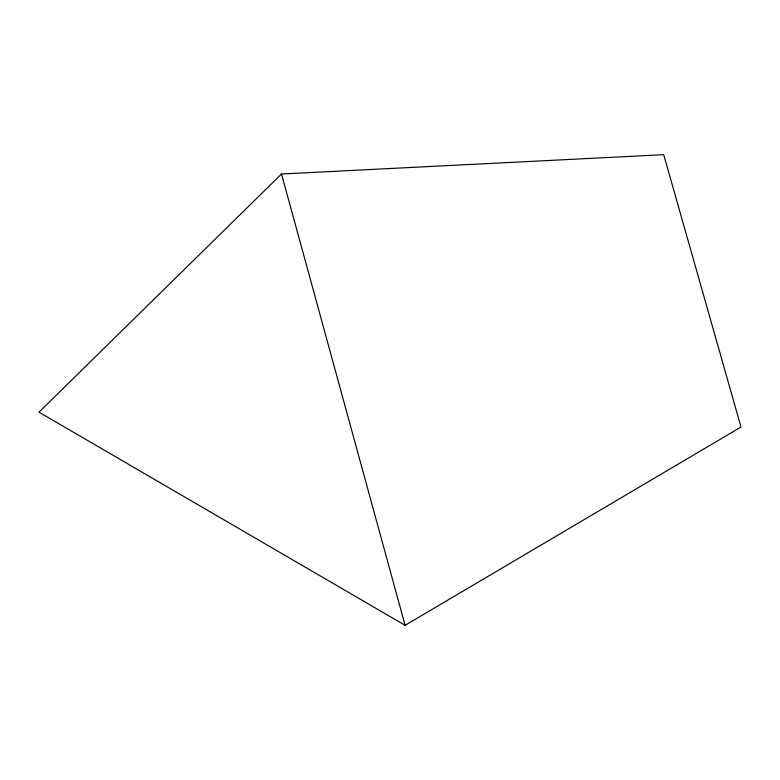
<?xml version="1.0" encoding="UTF-8"?>
<svg xmlns="http://www.w3.org/2000/svg" width="780" height="780" viewBox="0 0 780 780"><rect width="100%" height="100%" fill="white"/><g stroke="black" fill="none" stroke-linecap="round" stroke-linejoin="round"><path stroke-width="1.17" d="M281.512 173.999L39 412.171L405.103 625.316L741 427.04L663.702 154.684L281.512 173.999L405.103 625.316"/></g></svg>
